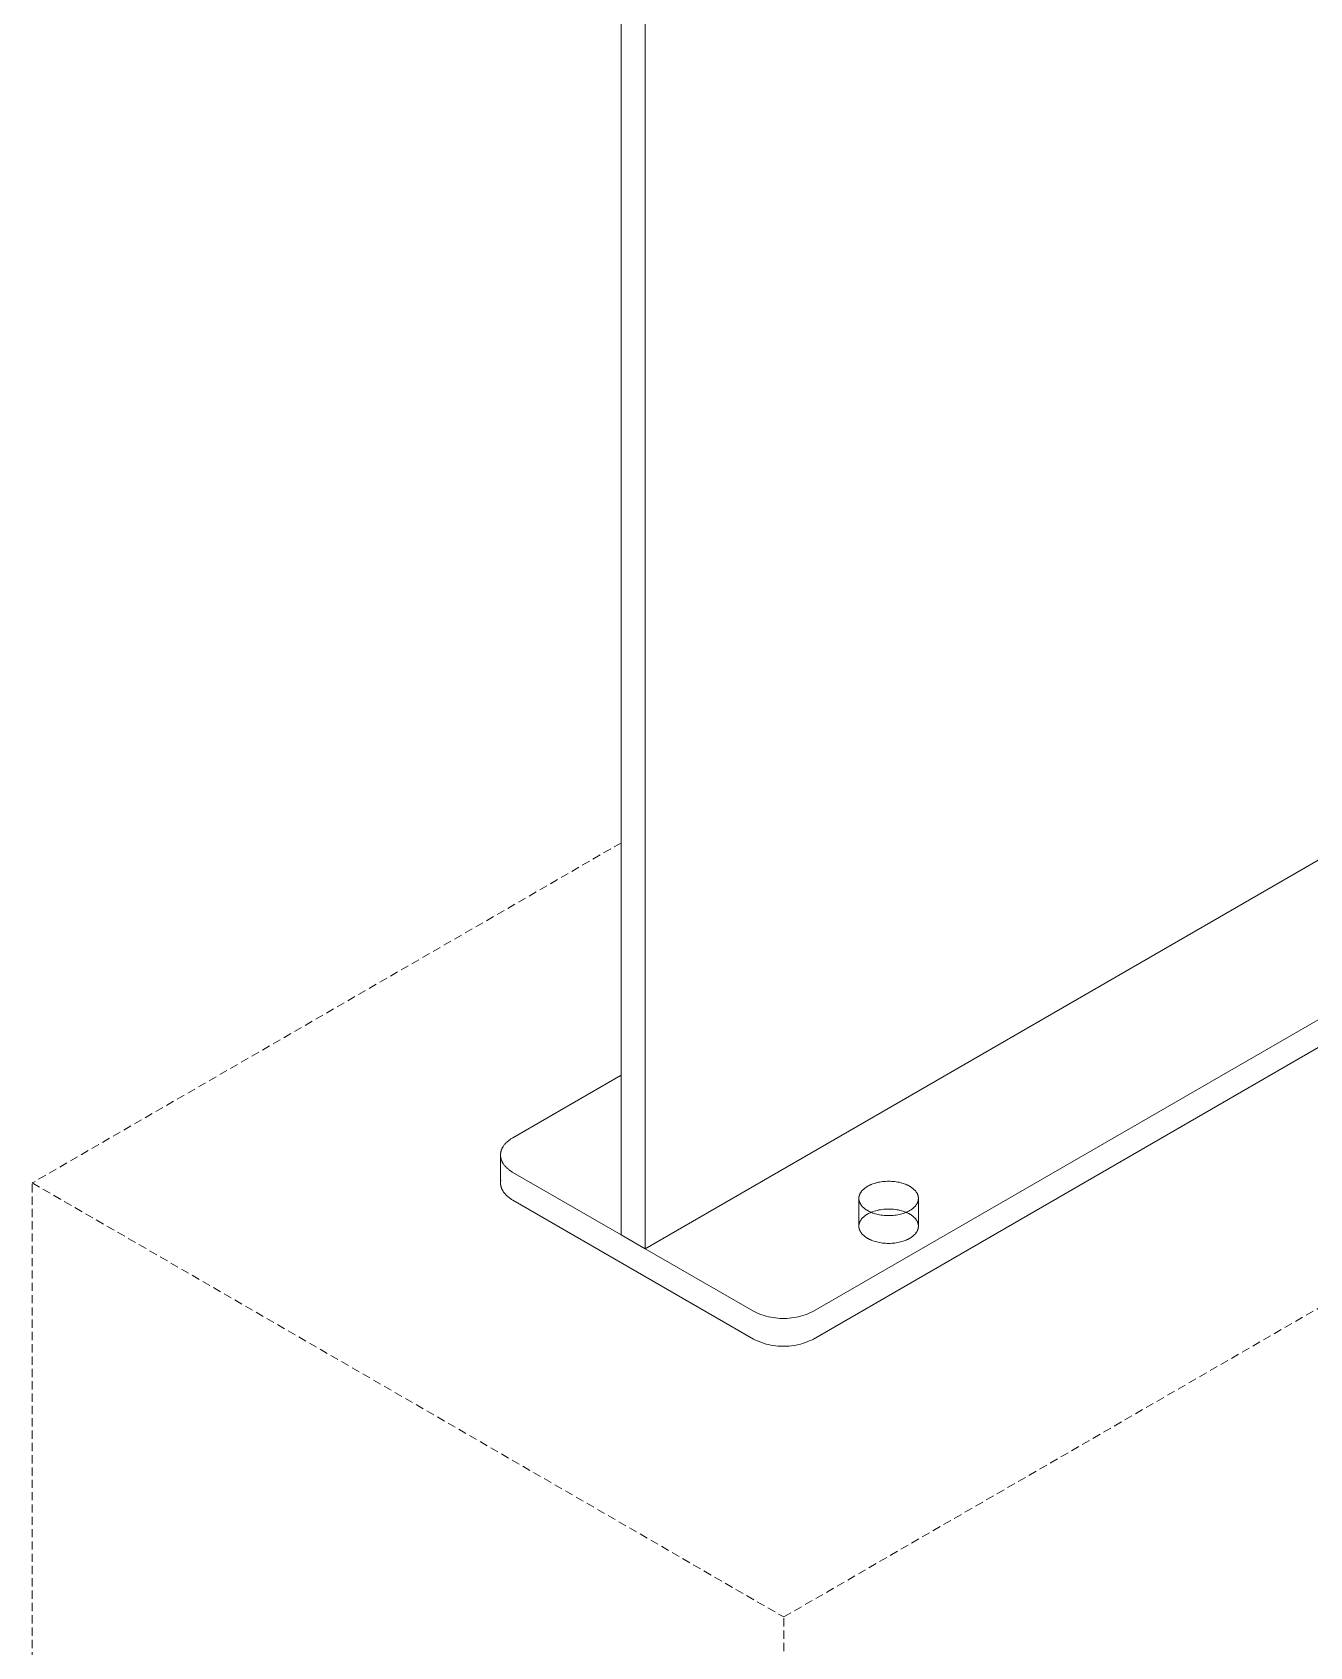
# Model space of a CAD drawing. Header units: millimetres. Extents: x -152 to 4236, y -557 to 2576.
# Drawn here: x 3840.3 to 4038, y 390.4 to 640.1 of the extents above; entities that cross this region are included whole.
import ezdxf

# ---------------------------------------------------------------- set-up
doc = ezdxf.new("R2010")
doc.units = ezdxf.units.MM
doc.linetypes.add('HIDDEN', pattern=[1.905, 1.27, -0.635])
doc.layers.add('ZANO_R', color=7, linetype='Continuous', lineweight=0)
doc.layers.add('ZANO_R_przerywana', color=7, linetype='HIDDEN', lineweight=0)

msp = doc.modelspace()

# ---------------------------------------------------------------- linework, layer by layer
at = {"layer": 'ZANO_R'}
for p, q in [((3931.41, 454.13), (3931.41, 665.71)), ((3935.13, 663.57), (3935.13, 451.98)), ((3935.13, 451.98), (4144.41, 572.81)), ((3961.17, 442.31), (4161.15, 557.77)), ((4161.15, 553.48), (3961.17, 438.02)), ((3931.41, 478.83), (3914.67, 469.16)), ((3912.78, 466.92), (3912.79, 466.97)), ((3912.79, 466.97), (3912.81, 467.02)), ((3912.81, 467.02), (3912.82, 467.07)), ((3912.82, 467.07), (3912.83, 467.11)), ((3912.83, 467.11), (3912.85, 467.16)), ((3912.85, 467.16), (3912.86, 467.21)), ((3912.86, 467.21), (3912.88, 467.26)), ((3912.88, 467.26), (3912.9, 467.31)), ((3912.9, 467.31), (3912.92, 467.35)), ((3912.92, 467.35), (3912.93, 467.4)), ((3912.93, 467.4), (3912.96, 467.45)), ((3912.96, 467.45), (3912.98, 467.49)), ((3912.98, 467.49), (3913, 467.54)), ((3913, 467.54), (3913.02, 467.59)), ((3913.02, 467.59), (3913.05, 467.63)), ((3913.05, 467.63), (3913.07, 467.68)), ((3913.07, 467.68), (3913.1, 467.72)), ((3913.1, 467.72), (3913.13, 467.77)), ((3913.13, 467.77), (3913.16, 467.81)), ((3913.16, 467.81), (3913.22, 467.9)), ((3913.22, 467.9), (3913.28, 467.99)), ((3913.28, 467.99), (3913.35, 468.07)), ((3913.35, 468.07), (3913.42, 468.16)), ((3913.42, 468.16), (3913.49, 468.24)), ((3913.49, 468.24), (3913.57, 468.32)), ((3913.57, 468.32), (3913.64, 468.4)), ((3913.64, 468.4), (3913.73, 468.48)), ((3913.73, 468.48), (3913.81, 468.56)), ((3913.81, 468.56), (3913.9, 468.63)), ((3913.9, 468.63), (3913.99, 468.7)), ((3913.99, 468.7), (3914.08, 468.78)), ((3914.08, 468.78), (3914.17, 468.84)), ((3914.17, 468.84), (3914.27, 468.91)), ((3914.27, 468.91), (3914.36, 468.98)), ((3914.36, 468.98), (3914.46, 469.04)), ((3914.46, 469.04), (3914.56, 469.1)), ((3914.56, 469.1), (3914.67, 469.16)), ((3912.74, 466.63), (3912.75, 466.68)), ((3912.74, 466.58), (3912.74, 466.63)), ((3912.74, 466.53), (3912.74, 466.58)), ((3912.74, 466.48), (3912.74, 466.53)), ((3912.74, 466.43), (3912.74, 466.48)), ((3912.74, 466.43), (3912.74, 462.18)), ((3912.74, 466.38), (3912.74, 466.43)), ((3912.74, 466.33), (3912.74, 466.38)), ((3912.75, 466.28), (3912.74, 466.33)), ((3912.75, 466.73), (3912.76, 466.77)), ((3912.75, 466.68), (3912.75, 466.73)), ((3912.75, 466.23), (3912.75, 466.28)), ((3912.76, 466.19), (3912.75, 466.23)), ((3912.76, 466.77), (3912.77, 466.82)), ((3912.77, 466.14), (3912.76, 466.19)), ((3912.77, 466.87), (3912.78, 466.92)), ((3912.77, 466.82), (3912.77, 466.87)), ((3912.77, 466.09), (3912.77, 466.14)), ((3912.78, 466.04), (3912.77, 466.09)), ((3912.79, 465.99), (3912.78, 466.04)), ((3912.81, 465.94), (3912.79, 465.99)), ((3912.82, 465.89), (3912.81, 465.94)), ((3912.83, 465.85), (3912.82, 465.89)), ((3912.85, 465.8), (3912.83, 465.85)), ((3912.86, 465.75), (3912.85, 465.8)), ((3912.88, 465.7), (3912.86, 465.75)), ((3912.9, 465.65), (3912.88, 465.7)), ((3912.92, 465.61), (3912.9, 465.65)), ((3912.93, 465.56), (3912.92, 465.61)), ((3912.96, 465.51), (3912.93, 465.56)), ((3912.98, 465.47), (3912.96, 465.51)), ((3913, 465.42), (3912.98, 465.47)), ((3913.02, 465.37), (3913, 465.42)), ((3913.05, 465.33), (3913.02, 465.37)), ((3913.07, 465.28), (3913.05, 465.33)), ((3913.1, 465.24), (3913.07, 465.28)), ((3913.13, 465.19), (3913.1, 465.24)), ((3913.16, 465.15), (3913.13, 465.19)), ((3913.22, 465.06), (3913.16, 465.15)), ((3913.28, 464.97), (3913.22, 465.06)), ((3913.35, 464.89), (3913.28, 464.97)), ((3913.42, 464.8), (3913.35, 464.89)), ((3913.49, 464.72), (3913.42, 464.8)), ((3913.57, 464.64), (3913.49, 464.72)), ((3913.64, 464.56), (3913.57, 464.64)), ((3913.73, 464.48), (3913.64, 464.56)), ((3913.81, 464.4), (3913.73, 464.48)), ((3912.75, 462.38), (3912.74, 462.33)), ((3912.74, 462.33), (3912.74, 462.28)), ((3912.74, 462.28), (3912.74, 462.23)), ((3912.74, 462.18), (3912.74, 462.13)), ((3912.74, 462.13), (3912.74, 462.09)), ((3912.74, 462.09), (3912.74, 462.04)), ((3912.74, 462.04), (3912.75, 461.99)), ((3912.76, 462.47), (3912.75, 462.43)), ((3912.75, 462.43), (3912.75, 462.38)), ((3912.75, 461.99), (3912.75, 461.94)), ((3912.77, 462.52), (3912.76, 462.47)), ((3912.77, 462.57), (3912.77, 462.52)), ((3913.9, 464.33), (3913.81, 464.4)), ((3913.99, 464.25), (3913.9, 464.33)), ((3914.08, 464.18), (3913.99, 464.25)), ((3914.17, 464.11), (3914.08, 464.18)), ((3914.27, 464.05), (3914.17, 464.11)), ((3914.36, 463.98), (3914.27, 464.05)), ((3914.46, 463.92), (3914.36, 463.98)), ((3914.56, 463.85), (3914.46, 463.92)), ((3914.67, 463.79), (3914.56, 463.85)), ((3914.67, 463.79), (3931.41, 454.13)), ((3970.1, 461.92), (3970.19, 461.96)), ((3970.19, 461.96), (3970.37, 462.03)), ((3970.37, 462.03), (3970.57, 462.09)), ((3970.57, 462.09), (3970.76, 462.15)), ((3970.76, 462.15), (3970.97, 462.21)), ((3970.97, 462.21), (3971.18, 462.26)), ((3971.18, 462.26), (3971.4, 462.3)), ((3971.4, 462.3), (3971.63, 462.34)), ((3971.63, 462.34), (3971.86, 462.37)), ((3971.86, 462.37), (3972.09, 462.39)), ((3972.09, 462.39), (3972.32, 462.41)), ((3972.32, 462.41), (3972.56, 462.42)), ((3972.56, 462.42), (3972.8, 462.43)), ((3972.8, 462.43), (3973.04, 462.42)), ((3973.04, 462.42), (3973.27, 462.41)), ((3973.27, 462.41), (3973.51, 462.39)), ((3973.51, 462.39), (3973.74, 462.37)), ((3973.74, 462.37), (3973.97, 462.34)), ((3973.97, 462.34), (3974.2, 462.3)), ((3974.2, 462.3), (3974.41, 462.26)), ((3974.41, 462.26), (3974.63, 462.21)), ((3974.63, 462.21), (3974.83, 462.15)), ((3974.83, 462.15), (3975.03, 462.09)), ((3975.03, 462.09), (3975.22, 462.03)), ((3975.22, 462.03), (3975.41, 461.96)), ((3975.41, 461.96), (3975.5, 461.92)), ((3912.75, 461.94), (3912.76, 461.89)), ((3912.76, 461.89), (3912.77, 461.84)), ((3912.77, 461.84), (3912.77, 461.79)), ((3912.77, 461.79), (3912.78, 461.74)), ((3912.78, 461.74), (3912.79, 461.69)), ((3912.79, 461.69), (3912.81, 461.65)), ((3912.81, 461.65), (3912.82, 461.6)), ((3912.82, 461.6), (3912.83, 461.55)), ((3912.83, 461.55), (3912.85, 461.5)), ((3912.85, 461.5), (3912.86, 461.45)), ((3912.86, 461.45), (3912.88, 461.41)), ((3912.88, 461.41), (3912.9, 461.36)), ((3912.9, 461.36), (3912.92, 461.31)), ((3912.92, 461.31), (3912.93, 461.26)), ((3912.93, 461.26), (3912.96, 461.22)), ((3912.96, 461.22), (3912.98, 461.17)), ((3912.98, 461.17), (3913, 461.12)), ((3913, 461.12), (3913.02, 461.08)), ((3913.02, 461.08), (3913.05, 461.03)), ((3913.05, 461.03), (3913.07, 460.99)), ((3913.07, 460.99), (3913.1, 460.94)), ((3913.1, 460.94), (3913.13, 460.9)), ((3913.13, 460.9), (3913.16, 460.85)), ((3913.16, 460.85), (3913.22, 460.76)), ((3913.22, 460.76), (3913.28, 460.68)), ((3913.28, 460.68), (3913.35, 460.59)), ((3913.35, 460.59), (3913.42, 460.51)), ((3913.42, 460.51), (3913.49, 460.42)), ((3913.49, 460.42), (3913.57, 460.34)), ((3913.57, 460.34), (3913.64, 460.26)), ((3913.64, 460.26), (3913.73, 460.18)), ((3913.73, 460.18), (3913.81, 460.11)), ((3913.81, 460.11), (3913.9, 460.03)), ((3913.9, 460.03), (3913.99, 459.96)), ((3913.99, 459.96), (3914.08, 459.89)), ((3914.08, 459.89), (3914.17, 459.82)), ((3914.17, 459.82), (3914.27, 459.75)), ((3914.27, 459.75), (3914.36, 459.68)), ((3914.36, 459.68), (3914.46, 459.62)), ((3914.46, 459.62), (3914.56, 459.56)), ((3914.56, 459.56), (3914.67, 459.5)), ((3951.87, 438.02), (3914.67, 459.5)), ((3968.2, 459.9), (3968.21, 459.94)), ((3968.2, 459.87), (3968.2, 459.9)), ((3968.2, 459.84), (3968.2, 459.87)), ((3968.2, 459.8), (3968.2, 459.84)), ((3968.2, 459.77), (3968.2, 459.8)), ((3968.2, 455.47), (3968.2, 459.77)), ((3968.2, 459.73), (3968.2, 459.77)), ((3968.2, 459.7), (3968.2, 459.73)), ((3968.2, 459.66), (3968.2, 459.7)), ((3968.2, 459.63), (3968.2, 459.66)), ((3968.21, 459.6), (3968.2, 459.63)), ((3968.21, 460.01), (3968.22, 460.04)), ((3968.21, 459.97), (3968.21, 460.01)), ((3968.21, 459.94), (3968.21, 459.97)), ((3968.21, 459.56), (3968.21, 459.6)), ((3968.21, 459.53), (3968.21, 459.56)), ((3968.22, 459.49), (3968.21, 459.53)), ((3968.22, 460.04), (3968.23, 460.08)), ((3968.23, 459.46), (3968.22, 459.49)), ((3968.23, 460.11), (3968.24, 460.14)), ((3968.23, 460.08), (3968.23, 460.11)), ((3968.23, 459.42), (3968.23, 459.46)), ((3968.24, 460.14), (3968.25, 460.18)), ((3968.25, 460.18), (3968.26, 460.21)), ((3968.26, 460.21), (3968.27, 460.24)), ((3968.27, 460.24), (3968.28, 460.28)), ((3968.28, 460.28), (3968.29, 460.31)), ((3968.29, 460.31), (3968.31, 460.34)), ((3968.31, 460.34), (3968.32, 460.38)), ((3968.32, 460.38), (3968.33, 460.41)), ((3968.33, 460.41), (3968.35, 460.44)), ((3968.35, 460.44), (3968.36, 460.48)), ((3968.36, 460.48), (3968.38, 460.51)), ((3968.38, 460.51), (3968.39, 460.54)), ((3968.39, 460.54), (3968.41, 460.57)), ((3968.41, 460.57), (3968.43, 460.61)), ((3968.43, 460.61), (3968.45, 460.64)), ((3968.45, 460.64), (3968.47, 460.67)), ((3968.47, 460.67), (3968.49, 460.7)), ((3968.49, 460.7), (3968.53, 460.76)), ((3968.53, 460.76), (3968.57, 460.82)), ((3968.57, 460.82), (3968.62, 460.88)), ((3968.62, 460.88), (3968.67, 460.94)), ((3968.67, 460.94), (3968.72, 461)), ((3968.72, 461), (3968.77, 461.06)), ((3968.77, 461.06), (3968.83, 461.11)), ((3968.83, 461.11), (3968.89, 461.17)), ((3968.89, 461.17), (3968.95, 461.22)), ((3968.95, 461.22), (3969.01, 461.27)), ((3969.01, 461.27), (3969.07, 461.32)), ((3969.07, 461.32), (3969.13, 461.37)), ((3969.13, 461.37), (3969.2, 461.42)), ((3969.2, 461.42), (3969.26, 461.47)), ((3969.26, 461.47), (3969.33, 461.52)), ((3969.33, 461.52), (3969.4, 461.56)), ((3969.4, 461.56), (3969.47, 461.6)), ((3969.47, 461.6), (3969.54, 461.65)), ((3969.54, 461.65), (3969.62, 461.69)), ((3969.62, 461.69), (3969.69, 461.73)), ((3969.69, 461.73), (3969.77, 461.77)), ((3969.77, 461.77), (3969.85, 461.81)), ((3969.85, 461.81), (3969.93, 461.85)), ((3969.93, 461.85), (3970.02, 461.88)), ((3970.02, 461.88), (3970.1, 461.92)), ((3975.5, 461.92), (3975.58, 461.88)), ((3975.58, 461.88), (3975.67, 461.85)), ((3975.67, 461.85), (3975.75, 461.81)), ((3975.75, 461.81), (3975.83, 461.77)), ((3975.83, 461.77), (3975.91, 461.73)), ((3975.91, 461.73), (3975.98, 461.69)), ((3975.98, 461.69), (3976.05, 461.65)), ((3976.05, 461.65), (3976.13, 461.6)), ((3976.13, 461.6), (3976.2, 461.56)), ((3976.2, 461.56), (3976.27, 461.52)), ((3976.27, 461.52), (3976.33, 461.47)), ((3976.33, 461.47), (3976.4, 461.42)), ((3976.4, 461.42), (3976.47, 461.37)), ((3976.47, 461.37), (3976.53, 461.32)), ((3976.53, 461.32), (3976.59, 461.27)), ((3976.59, 461.27), (3976.65, 461.22)), ((3976.65, 461.22), (3976.71, 461.17)), ((3976.71, 461.17), (3976.77, 461.11)), ((3976.77, 461.11), (3976.82, 461.06)), ((3976.82, 461.06), (3976.88, 461)), ((3976.88, 461), (3976.93, 460.94)), ((3976.93, 460.94), (3976.98, 460.88)), ((3976.98, 460.88), (3977.02, 460.82)), ((3977.02, 460.82), (3977.07, 460.76)), ((3977.07, 460.76), (3977.11, 460.7)), ((3977.11, 460.7), (3977.13, 460.67)), ((3977.13, 460.67), (3977.15, 460.64)), ((3977.15, 460.64), (3977.17, 460.61)), ((3977.17, 460.61), (3977.19, 460.57)), ((3977.19, 460.57), (3977.2, 460.54)), ((3977.2, 460.54), (3977.22, 460.51)), ((3977.22, 460.51), (3977.24, 460.48)), ((3977.24, 460.48), (3977.25, 460.44)), ((3977.25, 460.44), (3977.27, 460.41)), ((3977.27, 460.41), (3977.28, 460.38)), ((3977.28, 460.38), (3977.29, 460.34)), ((3977.29, 460.34), (3977.31, 460.31)), ((3977.31, 460.31), (3977.32, 460.28)), ((3977.32, 460.28), (3977.33, 460.24)), ((3977.33, 460.24), (3977.34, 460.21)), ((3977.34, 460.21), (3977.35, 460.18)), ((3977.35, 460.18), (3977.36, 460.14)), ((3977.36, 460.14), (3977.36, 460.11)), ((3977.36, 460.11), (3977.37, 460.08)), ((3977.37, 459.46), (3977.36, 459.42)), ((3977.37, 460.08), (3977.38, 460.04)), ((3977.38, 459.49), (3977.37, 459.46)), ((3977.38, 460.04), (3977.38, 460.01)), ((3977.38, 460.01), (3977.39, 459.97)), ((3977.39, 459.56), (3977.38, 459.53)), ((3977.38, 459.53), (3977.38, 459.49)), ((3977.39, 459.97), (3977.39, 459.94)), ((3977.39, 459.94), (3977.4, 459.9)), ((3977.4, 459.63), (3977.39, 459.6)), ((3977.39, 459.6), (3977.39, 459.56)), ((3977.4, 459.9), (3977.4, 459.87)), ((3977.4, 459.87), (3977.4, 459.84)), ((3977.4, 459.84), (3977.4, 459.8)), ((3977.4, 459.8), (3977.4, 459.77)), ((3977.4, 455.47), (3977.4, 459.77)), ((3977.4, 459.77), (3977.4, 459.73)), ((3977.4, 459.73), (3977.4, 459.7)), ((3977.4, 459.7), (3977.4, 459.66)), ((3977.4, 459.66), (3977.4, 459.63)), ((3968.24, 459.39), (3968.23, 459.42)), ((3968.25, 459.36), (3968.24, 459.39)), ((3968.26, 459.32), (3968.25, 459.36)), ((3968.27, 459.29), (3968.26, 459.32)), ((3968.28, 459.26), (3968.27, 459.29)), ((3968.29, 459.22), (3968.28, 459.26)), ((3968.31, 459.19), (3968.29, 459.22)), ((3968.32, 459.16), (3968.31, 459.19)), ((3968.33, 459.12), (3968.32, 459.16)), ((3968.35, 459.09), (3968.33, 459.12)), ((3968.36, 459.06), (3968.35, 459.09)), ((3968.38, 459.03), (3968.36, 459.06)), ((3968.39, 458.99), (3968.38, 459.03)), ((3968.41, 458.96), (3968.39, 458.99)), ((3968.43, 458.93), (3968.41, 458.96)), ((3968.45, 458.9), (3968.43, 458.93)), ((3968.47, 458.87), (3968.45, 458.9)), ((3968.49, 458.83), (3968.47, 458.87)), ((3968.53, 458.77), (3968.49, 458.83)), ((3968.57, 458.71), (3968.53, 458.77)), ((3968.62, 458.65), (3968.57, 458.71)), ((3968.67, 458.59), (3968.62, 458.65)), ((3968.72, 458.53), (3968.67, 458.59)), ((3968.77, 458.48), (3968.72, 458.53)), ((3968.83, 458.42), (3968.77, 458.48)), ((3968.89, 458.37), (3968.83, 458.42)), ((3968.95, 458.31), (3968.89, 458.37)), ((3969.01, 458.26), (3968.95, 458.31)), ((3969.01, 456.98), (3968.95, 456.92)), ((3969.07, 458.21), (3969.01, 458.26)), ((3969.07, 457.03), (3969.01, 456.98)), ((3969.13, 458.16), (3969.07, 458.21)), ((3969.13, 457.08), (3969.07, 457.03)), ((3969.2, 458.11), (3969.13, 458.16)), ((3969.2, 457.13), (3969.13, 457.08)), ((3969.26, 458.06), (3969.2, 458.11)), ((3969.26, 457.17), (3969.2, 457.13)), ((3969.33, 458.02), (3969.26, 458.06)), ((3969.33, 457.22), (3969.26, 457.17)), ((3969.4, 457.97), (3969.33, 458.02)), ((3969.4, 457.26), (3969.33, 457.22)), ((3969.47, 457.93), (3969.4, 457.97)), ((3969.47, 457.31), (3969.4, 457.26)), ((3969.54, 457.89), (3969.47, 457.93)), ((3969.54, 457.35), (3969.47, 457.31)), ((3969.62, 457.85), (3969.54, 457.89)), ((3969.68, 457.42), (3969.54, 457.35)), ((3969.69, 457.81), (3969.62, 457.85)), ((3969.81, 457.49), (3969.68, 457.42)), ((3969.77, 457.77), (3969.69, 457.81)), ((3969.85, 457.73), (3969.77, 457.77)), ((3969.95, 457.56), (3969.81, 457.49)), ((3969.93, 457.69), (3969.85, 457.73)), ((3970.02, 457.65), (3969.93, 457.69)), ((3970.09, 457.62), (3969.95, 457.56)), ((3970.1, 457.61), (3970.02, 457.65)), ((3970.32, 457.71), (3970.09, 457.62)), ((3970.19, 457.58), (3970.1, 457.61)), ((3970.37, 457.51), (3970.19, 457.58)), ((3970.56, 457.79), (3970.32, 457.71)), ((3970.57, 457.44), (3970.37, 457.51)), ((3970.81, 457.86), (3970.56, 457.79)), ((3970.76, 457.38), (3970.57, 457.44)), ((3970.97, 457.33), (3970.76, 457.38)), ((3971.05, 457.92), (3970.81, 457.86)), ((3971.18, 457.28), (3970.97, 457.33)), ((3971.3, 457.98), (3971.05, 457.92)), ((3971.4, 457.23), (3971.18, 457.28)), ((3971.54, 458.02), (3971.3, 457.98)), ((3971.63, 457.2), (3971.4, 457.23)), ((3971.79, 458.06), (3971.54, 458.02)), ((3971.86, 457.17), (3971.63, 457.2)), ((3972.04, 458.09), (3971.79, 458.06)), ((3972.09, 457.14), (3971.86, 457.17)), ((3972.3, 458.11), (3972.04, 458.09)), ((3972.32, 457.12), (3972.09, 457.14)), ((3972.55, 458.12), (3972.3, 458.11)), ((3972.56, 457.11), (3972.32, 457.12)), ((3972.8, 458.13), (3972.55, 458.12)), ((3972.8, 457.11), (3972.56, 457.11)), ((3973.05, 458.12), (3972.8, 458.13)), ((3973.04, 457.11), (3972.8, 457.11)), ((3973.27, 457.12), (3973.04, 457.11)), ((3973.3, 458.11), (3973.05, 458.12)), ((3973.51, 457.14), (3973.27, 457.12)), ((3973.55, 458.09), (3973.3, 458.11)), ((3973.74, 457.17), (3973.51, 457.14)), ((3973.81, 458.06), (3973.55, 458.09)), ((3973.97, 457.2), (3973.74, 457.17)), ((3974.05, 458.02), (3973.81, 458.06)), ((3974.2, 457.23), (3973.97, 457.2)), ((3974.3, 457.98), (3974.05, 458.02)), ((3974.41, 457.28), (3974.2, 457.23)), ((3974.55, 457.92), (3974.3, 457.98)), ((3974.63, 457.33), (3974.41, 457.28)), ((3974.79, 457.86), (3974.55, 457.92)), ((3974.83, 457.38), (3974.63, 457.33)), ((3975.04, 457.79), (3974.79, 457.86)), ((3975.03, 457.44), (3974.83, 457.38)), ((3975.22, 457.51), (3975.03, 457.44)), ((3975.27, 457.71), (3975.04, 457.79)), ((3975.41, 457.58), (3975.22, 457.51)), ((3975.51, 457.62), (3975.27, 457.71)), ((3975.5, 457.61), (3975.41, 457.58)), ((3975.58, 457.65), (3975.5, 457.61)), ((3975.65, 457.56), (3975.51, 457.62)), ((3975.67, 457.69), (3975.58, 457.65)), ((3975.79, 457.49), (3975.65, 457.56)), ((3975.75, 457.73), (3975.67, 457.69)), ((3975.83, 457.77), (3975.75, 457.73)), ((3975.92, 457.42), (3975.79, 457.49)), ((3975.91, 457.81), (3975.83, 457.77)), ((3975.98, 457.85), (3975.91, 457.81)), ((3976.05, 457.35), (3975.92, 457.42)), ((3976.05, 457.89), (3975.98, 457.85)), ((3976.13, 457.93), (3976.05, 457.89)), ((3976.13, 457.31), (3976.05, 457.35)), ((3976.2, 457.97), (3976.13, 457.93)), ((3976.2, 457.26), (3976.13, 457.31)), ((3976.27, 458.02), (3976.2, 457.97)), ((3976.27, 457.22), (3976.2, 457.26)), ((3976.33, 458.06), (3976.27, 458.02)), ((3976.33, 457.17), (3976.27, 457.22)), ((3976.4, 458.11), (3976.33, 458.06)), ((3976.4, 457.13), (3976.33, 457.17)), ((3976.47, 458.16), (3976.4, 458.11)), ((3976.47, 457.08), (3976.4, 457.13)), ((3976.53, 458.21), (3976.47, 458.16)), ((3976.53, 457.03), (3976.47, 457.08)), ((3976.59, 458.26), (3976.53, 458.21)), ((3976.59, 456.98), (3976.53, 457.03)), ((3976.65, 458.31), (3976.59, 458.26)), ((3976.65, 456.92), (3976.59, 456.98)), ((3976.71, 458.37), (3976.65, 458.31)), ((3976.77, 458.42), (3976.71, 458.37)), ((3976.82, 458.48), (3976.77, 458.42)), ((3976.88, 458.53), (3976.82, 458.48)), ((3976.93, 458.59), (3976.88, 458.53)), ((3976.98, 458.65), (3976.93, 458.59)), ((3977.02, 458.71), (3976.98, 458.65)), ((3977.07, 458.77), (3977.02, 458.71)), ((3977.11, 458.83), (3977.07, 458.77)), ((3977.13, 458.87), (3977.11, 458.83)), ((3977.15, 458.9), (3977.13, 458.87)), ((3977.17, 458.93), (3977.15, 458.9)), ((3977.19, 458.96), (3977.17, 458.93)), ((3977.2, 458.99), (3977.19, 458.96)), ((3977.22, 459.03), (3977.2, 458.99)), ((3977.24, 459.06), (3977.22, 459.03)), ((3977.25, 459.09), (3977.24, 459.06)), ((3977.27, 459.12), (3977.25, 459.09)), ((3977.28, 459.16), (3977.27, 459.12)), ((3977.29, 459.19), (3977.28, 459.16)), ((3977.31, 459.22), (3977.29, 459.19)), ((3977.32, 459.26), (3977.31, 459.22)), ((3977.33, 459.29), (3977.32, 459.26)), ((3977.34, 459.32), (3977.33, 459.29)), ((3977.35, 459.36), (3977.34, 459.32)), ((3977.36, 459.39), (3977.35, 459.36)), ((3977.36, 459.42), (3977.36, 459.39)), ((3968.21, 455.64), (3968.2, 455.61)), ((3968.2, 455.61), (3968.2, 455.57)), ((3968.2, 455.57), (3968.2, 455.54)), ((3968.2, 455.54), (3968.2, 455.51)), ((3968.2, 455.51), (3968.2, 455.47)), ((3968.2, 455.47), (3968.2, 455.44)), ((3968.2, 455.44), (3968.2, 455.4)), ((3968.2, 455.4), (3968.2, 455.37)), ((3968.2, 455.37), (3968.2, 455.33)), ((3968.2, 455.33), (3968.21, 455.3)), ((3968.22, 455.75), (3968.21, 455.71)), ((3968.21, 455.71), (3968.21, 455.68)), ((3968.21, 455.68), (3968.21, 455.64)), ((3968.21, 455.3), (3968.21, 455.26)), ((3968.21, 455.26), (3968.21, 455.23)), ((3968.21, 455.23), (3968.22, 455.2)), ((3968.23, 455.78), (3968.22, 455.75)), ((3968.22, 455.2), (3968.23, 455.16)), ((3968.24, 455.85), (3968.23, 455.81)), ((3968.23, 455.81), (3968.23, 455.78)), ((3968.23, 455.16), (3968.23, 455.13)), ((3968.23, 455.13), (3968.24, 455.09)), ((3968.25, 455.88), (3968.24, 455.85)), ((3968.24, 455.09), (3968.25, 455.06)), ((3968.26, 455.91), (3968.25, 455.88)), ((3968.25, 455.06), (3968.26, 455.03)), ((3968.27, 455.95), (3968.26, 455.91)), ((3968.26, 455.03), (3968.27, 454.99)), ((3968.28, 455.98), (3968.27, 455.95)), ((3968.27, 454.99), (3968.28, 454.96)), ((3968.29, 456.02), (3968.28, 455.98)), ((3968.28, 454.96), (3968.29, 454.93)), ((3968.31, 456.05), (3968.29, 456.02)), ((3968.29, 454.93), (3968.31, 454.89)), ((3968.32, 456.08), (3968.31, 456.05)), ((3968.31, 454.89), (3968.32, 454.86)), ((3968.33, 456.11), (3968.32, 456.08)), ((3968.32, 454.86), (3968.33, 454.83)), ((3968.35, 456.15), (3968.33, 456.11)), ((3968.33, 454.83), (3968.35, 454.79)), ((3968.36, 456.18), (3968.35, 456.15)), ((3968.35, 454.79), (3968.36, 454.76)), ((3968.38, 456.21), (3968.36, 456.18)), ((3968.36, 454.76), (3968.38, 454.73)), ((3968.39, 456.24), (3968.38, 456.21)), ((3968.38, 454.73), (3968.39, 454.7)), ((3968.41, 456.28), (3968.39, 456.24)), ((3968.39, 454.7), (3968.41, 454.66)), ((3968.43, 456.31), (3968.41, 456.28)), ((3968.41, 454.66), (3968.43, 454.63)), ((3968.45, 456.34), (3968.43, 456.31)), ((3968.43, 454.63), (3968.45, 454.6)), ((3968.47, 456.37), (3968.45, 456.34)), ((3968.45, 454.6), (3968.47, 454.57)), ((3968.49, 456.4), (3968.47, 456.37)), ((3968.47, 454.57), (3968.49, 454.54)), ((3968.53, 456.47), (3968.49, 456.4)), ((3968.49, 454.54), (3968.53, 454.48)), ((3968.57, 456.53), (3968.53, 456.47)), ((3968.53, 454.48), (3968.57, 454.42)), ((3968.62, 456.59), (3968.57, 456.53)), ((3968.67, 456.65), (3968.62, 456.59)), ((3968.72, 456.7), (3968.67, 456.65)), ((3968.77, 456.76), (3968.72, 456.7)), ((3968.83, 456.82), (3968.77, 456.76)), ((3968.89, 456.87), (3968.83, 456.82)), ((3968.95, 456.92), (3968.89, 456.87)), ((3976.71, 456.87), (3976.65, 456.92)), ((3976.77, 456.82), (3976.71, 456.87)), ((3976.82, 456.76), (3976.77, 456.82)), ((3976.88, 456.7), (3976.82, 456.76)), ((3976.93, 456.65), (3976.88, 456.7)), ((3976.98, 456.59), (3976.93, 456.65)), ((3977.02, 456.53), (3976.98, 456.59)), ((3977.07, 456.47), (3977.02, 456.53)), ((3977.02, 454.42), (3977.07, 454.48)), ((3977.11, 456.4), (3977.07, 456.47)), ((3977.07, 454.48), (3977.11, 454.54)), ((3977.13, 456.37), (3977.11, 456.4)), ((3977.11, 454.54), (3977.13, 454.57)), ((3977.15, 456.34), (3977.13, 456.37)), ((3977.13, 454.57), (3977.15, 454.6)), ((3977.17, 456.31), (3977.15, 456.34)), ((3977.15, 454.6), (3977.17, 454.63)), ((3977.19, 456.28), (3977.17, 456.31)), ((3977.17, 454.63), (3977.19, 454.66)), ((3977.2, 456.24), (3977.19, 456.28)), ((3977.19, 454.66), (3977.2, 454.7)), ((3977.22, 456.21), (3977.2, 456.24)), ((3977.2, 454.7), (3977.22, 454.73)), ((3977.24, 456.18), (3977.22, 456.21)), ((3977.22, 454.73), (3977.24, 454.76)), ((3977.25, 456.15), (3977.24, 456.18)), ((3977.24, 454.76), (3977.25, 454.79)), ((3977.27, 456.11), (3977.25, 456.15)), ((3977.25, 454.79), (3977.27, 454.83)), ((3977.28, 456.08), (3977.27, 456.11)), ((3977.27, 454.83), (3977.28, 454.86)), ((3977.29, 456.05), (3977.28, 456.08)), ((3977.28, 454.86), (3977.29, 454.89)), ((3977.31, 456.02), (3977.29, 456.05)), ((3977.29, 454.89), (3977.31, 454.93)), ((3977.32, 455.98), (3977.31, 456.02)), ((3977.31, 454.93), (3977.32, 454.96)), ((3977.33, 455.95), (3977.32, 455.98)), ((3977.32, 454.96), (3977.33, 454.99)), ((3977.34, 455.91), (3977.33, 455.95)), ((3977.33, 454.99), (3977.34, 455.03)), ((3977.35, 455.88), (3977.34, 455.91)), ((3977.34, 455.03), (3977.35, 455.06)), ((3977.36, 455.85), (3977.35, 455.88)), ((3977.35, 455.06), (3977.36, 455.09)), ((3977.36, 455.81), (3977.36, 455.85)), ((3977.37, 455.78), (3977.36, 455.81)), ((3977.36, 455.13), (3977.37, 455.16)), ((3977.36, 455.09), (3977.36, 455.13)), ((3977.38, 455.75), (3977.37, 455.78)), ((3977.37, 455.16), (3977.38, 455.2)), ((3977.38, 455.71), (3977.38, 455.75)), ((3977.39, 455.68), (3977.38, 455.71)), ((3977.38, 455.23), (3977.39, 455.26)), ((3977.38, 455.2), (3977.38, 455.23)), ((3977.39, 455.64), (3977.39, 455.68)), ((3977.4, 455.61), (3977.39, 455.64)), ((3977.39, 455.3), (3977.4, 455.33)), ((3977.39, 455.26), (3977.39, 455.3)), ((3977.4, 455.57), (3977.4, 455.61)), ((3977.4, 455.54), (3977.4, 455.57)), ((3977.4, 455.51), (3977.4, 455.54)), ((3977.4, 455.47), (3977.4, 455.51)), ((3977.4, 455.44), (3977.4, 455.47)), ((3977.4, 455.4), (3977.4, 455.44)), ((3977.4, 455.37), (3977.4, 455.4)), ((3977.4, 455.33), (3977.4, 455.37)), ((3931.41, 454.13), (3935.13, 451.98)), ((3935.13, 451.98), (3951.87, 442.31)), ((3968.57, 454.42), (3968.62, 454.35)), ((3968.62, 454.35), (3968.67, 454.3)), ((3968.67, 454.3), (3968.72, 454.24)), ((3968.72, 454.24), (3968.77, 454.18)), ((3968.77, 454.18), (3968.83, 454.13)), ((3968.83, 454.13), (3968.89, 454.07)), ((3968.89, 454.07), (3968.95, 454.02)), ((3968.95, 454.02), (3969.01, 453.96)), ((3969.01, 453.96), (3969.07, 453.91)), ((3969.07, 453.91), (3969.13, 453.86)), ((3969.13, 453.86), (3969.2, 453.82)), ((3969.2, 453.82), (3969.26, 453.77)), ((3969.26, 453.77), (3969.33, 453.72)), ((3969.33, 453.72), (3969.4, 453.68)), ((3969.4, 453.68), (3969.47, 453.63)), ((3969.47, 453.63), (3969.54, 453.59)), ((3969.54, 453.59), (3969.62, 453.55)), ((3969.62, 453.55), (3969.69, 453.51)), ((3969.69, 453.51), (3969.77, 453.47)), ((3969.77, 453.47), (3969.85, 453.43)), ((3969.85, 453.43), (3969.93, 453.39)), ((3969.93, 453.39), (3970.02, 453.35)), ((3970.02, 453.35), (3970.1, 453.32)), ((3970.1, 453.32), (3970.19, 453.28)), ((3970.19, 453.28), (3970.37, 453.21)), ((3970.37, 453.21), (3970.57, 453.15)), ((3970.57, 453.15), (3970.76, 453.09)), ((3970.76, 453.09), (3970.97, 453.03)), ((3970.97, 453.03), (3971.18, 452.98)), ((3971.18, 452.98), (3971.4, 452.94)), ((3971.4, 452.94), (3971.63, 452.9)), ((3971.63, 452.9), (3971.86, 452.87)), ((3971.86, 452.87), (3972.09, 452.84)), ((3972.09, 452.84), (3972.32, 452.83)), ((3972.32, 452.83), (3972.56, 452.82)), ((3972.56, 452.82), (3972.8, 452.81)), ((3972.8, 452.81), (3973.04, 452.82)), ((3973.04, 452.82), (3973.27, 452.83)), ((3973.27, 452.83), (3973.51, 452.84)), ((3973.51, 452.84), (3973.74, 452.87)), ((3973.74, 452.87), (3973.97, 452.9)), ((3973.97, 452.9), (3974.2, 452.94)), ((3974.2, 452.94), (3974.41, 452.98)), ((3974.41, 452.98), (3974.63, 453.03)), ((3974.63, 453.03), (3974.83, 453.09)), ((3974.83, 453.09), (3975.03, 453.15)), ((3975.03, 453.15), (3975.22, 453.21)), ((3975.22, 453.21), (3975.41, 453.28)), ((3975.41, 453.28), (3975.5, 453.32)), ((3975.5, 453.32), (3975.58, 453.35)), ((3975.58, 453.35), (3975.67, 453.39)), ((3975.67, 453.39), (3975.75, 453.43)), ((3975.75, 453.43), (3975.83, 453.47)), ((3975.83, 453.47), (3975.91, 453.51)), ((3975.91, 453.51), (3975.98, 453.55)), ((3975.98, 453.55), (3976.05, 453.59)), ((3976.05, 453.59), (3976.13, 453.63)), ((3976.13, 453.63), (3976.2, 453.68)), ((3976.2, 453.68), (3976.27, 453.72)), ((3976.27, 453.72), (3976.33, 453.77)), ((3976.33, 453.77), (3976.4, 453.82)), ((3976.4, 453.82), (3976.47, 453.86)), ((3976.47, 453.86), (3976.53, 453.91)), ((3976.53, 453.91), (3976.59, 453.96)), ((3976.59, 453.96), (3976.65, 454.02)), ((3976.65, 454.02), (3976.71, 454.07)), ((3976.71, 454.07), (3976.77, 454.13)), ((3976.77, 454.13), (3976.82, 454.18)), ((3976.82, 454.18), (3976.88, 454.24)), ((3976.88, 454.24), (3976.93, 454.3)), ((3976.93, 454.3), (3976.98, 454.35)), ((3976.98, 454.35), (3977.02, 454.42)), ((3952.19, 442.16), (3951.87, 442.31)), ((3952.52, 442.01), (3952.19, 442.16)), ((3952.85, 441.88), (3952.52, 442.01)), ((3960.52, 442.01), (3960.19, 441.88)), ((3960.85, 442.16), (3960.52, 442.01)), ((3961.17, 442.31), (3960.85, 442.16)), ((3953.19, 441.76), (3952.85, 441.88)), ((3953.53, 441.65), (3953.19, 441.76)), ((3953.87, 441.55), (3953.53, 441.65)), ((3954.22, 441.46), (3953.87, 441.55)), ((3954.57, 441.39), (3954.22, 441.46)), ((3954.92, 441.33), (3954.57, 441.39)), ((3955.27, 441.28), (3954.92, 441.33)), ((3955.63, 441.24), (3955.27, 441.28)), ((3955.99, 441.22), (3955.63, 441.24)), ((3956.34, 441.2), (3955.99, 441.22)), ((3956.7, 441.2), (3956.34, 441.2)), ((3957.06, 441.22), (3956.7, 441.2)), ((3957.41, 441.24), (3957.06, 441.22)), ((3957.77, 441.28), (3957.41, 441.24)), ((3958.12, 441.33), (3957.77, 441.28)), ((3958.48, 441.39), (3958.12, 441.33)), ((3958.83, 441.46), (3958.48, 441.39)), ((3959.17, 441.55), (3958.83, 441.46)), ((3959.52, 441.65), (3959.17, 441.55)), ((3959.86, 441.76), (3959.52, 441.65)), ((3960.19, 441.88), (3959.86, 441.76)), ((3952.19, 437.86), (3951.87, 438.02)), ((3952.52, 437.72), (3952.19, 437.86)), ((3952.85, 437.58), (3952.52, 437.72)), ((3953.19, 437.46), (3952.85, 437.58)), ((3953.53, 437.35), (3953.19, 437.46)), ((3953.87, 437.25), (3953.53, 437.35)), ((3954.22, 437.17), (3953.87, 437.25)), ((3954.57, 437.09), (3954.22, 437.17)), ((3954.92, 437.03), (3954.57, 437.09)), ((3955.27, 436.98), (3954.92, 437.03)), ((3955.63, 436.94), (3955.27, 436.98)), ((3957.77, 436.98), (3957.41, 436.94)), ((3958.12, 437.03), (3957.77, 436.98)), ((3958.48, 437.09), (3958.12, 437.03)), ((3958.83, 437.17), (3958.48, 437.09)), ((3959.17, 437.25), (3958.83, 437.17)), ((3959.52, 437.35), (3959.17, 437.25)), ((3959.86, 437.46), (3959.52, 437.35)), ((3960.19, 437.58), (3959.86, 437.46)), ((3960.52, 437.72), (3960.19, 437.58)), ((3960.85, 437.86), (3960.52, 437.72)), ((3961.17, 438.02), (3960.85, 437.86)), ((3955.99, 436.92), (3955.63, 436.94)), ((3956.34, 436.91), (3955.99, 436.92)), ((3956.7, 436.91), (3956.34, 436.91)), ((3957.06, 436.92), (3956.7, 436.91)), ((3957.41, 436.94), (3957.06, 436.92))]:
    msp.add_line(p, q, dxfattribs=at)
at = {"layer": 'ZANO_R_przerywana'}
for p, q in [((3956.56, 395.03), (4235.62, 556.14)), ((3931.45, 514.79), (3840.29, 462.16)), ((3840.29, 247.34), (3840.29, 462.16)), ((3840.29, 462.16), (3956.56, 395.03)), ((3956.56, 180.21), (3956.56, 395.03))]:
    msp.add_line(p, q, dxfattribs=at)

doc.saveas('drawing.dxf')
